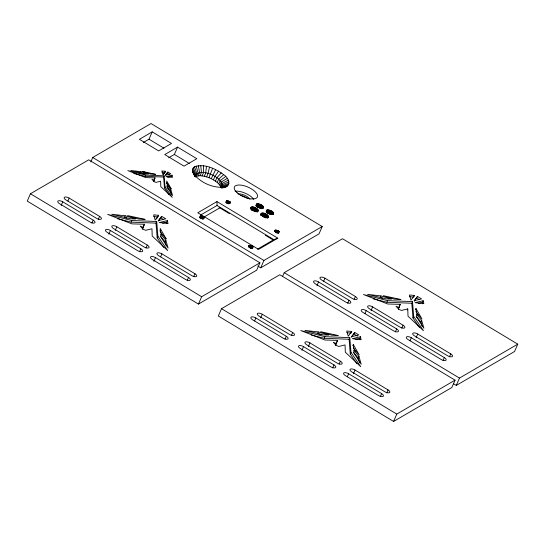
<?xml version="1.0" encoding="UTF-8"?>
<svg xmlns="http://www.w3.org/2000/svg" width="545" height="545" viewBox="0 0 545 545"><rect width="100%" height="100%" fill="white"/><g stroke="black" fill="none" stroke-linecap="round" stroke-linejoin="round"><path stroke-width="0.82" d="M206.426 166.354L205.731 172.983L204.307 176.253L200.042 175.674L195.369 176.566L196.793 173.296L194.511 166.777C204.573 163.309 215.582 168.746 223.654 174.645C229.949 178.474 231.496 187.609 222.074 187.841M195.042 176.539C193.332 173.766 190.573 169.039 194.511 166.777M209.498 167.186L208.033 173.61L206.616 176.873L204.307 176.253M258.262 210.581C256.259 212.7 251.184 210.356 250.748 207.618C253.003 205.826 257.499 207.945 258.262 210.581L257.676 211.944M268.406 216.685C266.403 218.797 261.321 216.454 260.892 213.715C263.14 211.93 267.636 214.042 268.406 216.685L267.813 218.048M212.611 168.282L208.946 177.697L206.616 176.873M155.025 177.895L153.642 181.39L155.025 177.895L145.767 177.609L127.837 170.619L145.685 175.115L164.127 175.851L164.992 186.731L164.467 187.943L168.991 194.579M144.411 224.247L142.538 228.968L144.411 224.247L131.897 223.872L107.665 214.423L131.788 220.5L156.708 221.495L157.88 236.196L157.171 237.831L163.684 247.396M337.505 340.393L335.638 345.114L337.505 340.393L324.997 340.019L300.758 330.57L324.881 336.647L349.801 337.641L350.98 352.343L350.265 353.978L356.784 363.542M400.214 304.376L398.341 309.097L400.214 304.376L387.699 303.994L363.467 294.545L387.59 300.629L412.51 301.617L413.682 316.325L412.974 317.953L419.487 327.525M30.445 193.754L27.25 201.105L198.455 304.083L256.722 270.15L259.917 262.799L88.719 159.821L30.445 193.754L201.65 296.732L259.917 262.799M61.169 205.506L62.77 201.827L93.195 220.132A3.686 1.567 23.5 0 1 94.639 222.891A3.686 1.567 23.5 0 1 89.993 221.992L59.569 203.694A3.686 1.567 23.5 0 1 58.124 200.928A3.686 1.567 23.5 0 1 62.77 201.827M67.893 201.037L69.174 198.101L99.599 216.399A3.686 1.567 23.5 0 1 101.043 219.165A3.686 1.567 23.5 0 1 96.397 218.266L65.972 199.967A3.686 1.567 23.5 0 1 64.528 197.201A3.686 1.567 23.5 0 1 69.174 198.101M90.817 161.892L92.732 157.485L151.006 123.552L322.204 226.529L319.009 233.88L260.742 267.813L257.826 266.055M91.914 223.069L93.195 220.132M98.318 219.342L99.599 216.399M143.321 142.517L149.01 139.207L152.205 131.856L171.477 143.451L158.67 150.904L139.404 139.316L152.205 131.856M108.837 234.173L110.437 230.501L140.862 248.799A3.686 1.567 23.5 0 1 142.306 251.565A3.686 1.567 23.5 0 1 137.66 250.666L107.236 232.368A3.686 1.567 23.5 0 1 105.791 229.602A3.686 1.567 23.5 0 1 110.437 230.501M115.24 230.446L116.841 226.775L147.266 245.073A3.686 1.567 23.5 0 1 148.71 247.839A3.686 1.567 23.5 0 1 144.064 246.94L113.639 228.634A3.686 1.567 23.5 0 1 112.195 225.875A3.686 1.567 23.5 0 1 116.841 226.775M138.614 172.663L140.263 172.854L140.794 171.648L148.56 173.978L144.725 173.835L130.882 170.496L140.794 171.648M125.173 215.806L111.78 214.26L130.487 218.77L135.678 218.954L125.173 215.806L124.464 217.441L126.89 218.17M133.798 173.46L145.161 176.328L145.685 175.115M117.407 218.688L131.073 222.135L131.788 220.5M163.309 174.822L165.544 171.273L161.851 170.953L162.982 174.788L165.544 171.273M164.467 187.943L163.602 177.057L164.127 175.851M168.678 157.771L174.366 154.46L177.561 147.109L196.834 158.697L184.026 166.157L164.76 154.569L177.561 147.109M165.762 175.163L167.805 172.043L170.803 173.841L165.271 175.231L167.805 172.043M172.002 175.17L172.506 177.357L166.014 176.628L172.002 175.17L171.471 176.376L167.737 177.288M139.588 251.742L140.862 248.799M158.152 216.392L158.622 215.302L153.629 214.873L155.161 220.057L158.622 215.302M157.171 237.831L155.999 223.123L156.708 221.495M171.403 194.565L170.347 190.92L170.871 189.708L167.029 185.102L167.226 187.357L172.561 195.539L170.871 189.708M145.992 248.016L147.266 245.073M158.52 221.052L161.681 216.351L165.728 218.777L158.254 220.65L161.681 216.351M166.974 223.675L166.634 222.203L167.349 220.568L159.263 222.544L168.03 223.525L167.349 220.568M153.915 261.287L155.516 257.615L188.529 277.473A3.686 1.567 23.5 0 1 189.973 280.239A3.686 1.567 23.5 0 1 185.327 279.34L152.314 259.481A3.686 1.567 23.5 0 1 150.87 256.715A3.686 1.567 23.5 0 1 155.516 257.615M166.252 245.788L165.115 241.851L165.83 240.216L160.625 233.989L160.898 237.041L168.105 248.098L165.83 240.216M194.783 176.267C199.306 166.286 226.127 177.936 221.788 188.073M195.035 175.994L195.887 174.032L193.298 167.758M160.639 256.824L161.919 253.888L194.933 273.747A3.686 1.567 23.5 0 1 196.377 276.506A3.686 1.567 23.5 0 1 191.731 275.613L158.718 255.748A3.686 1.567 23.5 0 1 157.273 252.989A3.686 1.567 23.5 0 1 161.919 253.888M196.629 176.042L198.046 172.772L196.186 166.075M198.203 175.742L199.62 172.472L198.278 165.68M200.042 175.674L201.459 172.411L200.737 165.591M202.093 175.851L203.517 172.581L203.476 165.823M228.961 181.839L222.633 184.598L221.209 187.862C219.71 183.358 215.193 180.797 211.235 178.699L215.663 169.624M213.422 179.85L214.846 176.587L218.579 171.157M200.117 216.351C208.285 215.473 202.093 222.585 200.206 216.154M215.439 181.117L216.862 177.854L221.27 172.847M199.64 217.632L200.308 216.099M199.879 217.564L200.54 216.031M200.158 217.537L200.826 216.004M200.151 218.307L201.153 216.011M200.512 218.354L201.507 216.058M200.887 218.443L201.888 216.147M201.275 218.565L202.277 216.27M217.23 182.466L218.647 179.196L223.654 174.645M201.664 218.715L202.665 216.419M202.038 218.892L203.04 216.597M202.393 219.097L203.387 216.801M203.04 218.552L203.707 217.019M203.319 218.777L203.98 217.251M203.544 219.015L204.205 217.482M218.743 183.849L220.16 180.586L225.664 176.491M219.928 185.239L221.345 181.976L227.251 178.344M220.759 186.594L222.183 183.324L228.362 180.143M221.835 187.712L222.687 185.756L229.043 183.386M187.255 280.416L188.529 277.473M226.264 201.132C234.439 200.247 228.239 207.359 226.352 200.928M225.787 202.406L226.454 200.873M193.659 276.683L194.933 273.747M226.025 202.338L226.686 200.805M226.311 202.311L226.972 200.778M226.304 203.081L227.299 200.785M226.659 203.128L227.66 200.833M227.033 203.217L228.035 200.921M227.422 203.34L228.423 201.044M227.81 203.489L228.811 201.194M228.185 203.666L229.186 201.371M228.539 203.871L229.534 201.575M229.186 203.326L229.854 201.793M229.465 203.551L230.126 202.025M229.69 203.789L230.358 202.256M198.455 304.083L201.65 296.732M250.305 208.721L250.891 207.359M250.55 208.517L251.143 207.161M250.598 209.055L251.49 207.011M251.034 208.973L251.919 206.93M251.245 209.634L252.424 206.916M251.511 210.363L252.989 206.964M252.124 210.472L253.602 207.073M252.757 210.643L254.236 207.243M253.398 210.874L254.876 207.468M255.884 205.41L256.477 204.048C258.773 203.122 264.747 205.465 263.01 208.156C260.667 208.776 255.285 206.855 256.477 204.048M255.939 205.949L256.824 203.905M254.025 211.147L255.503 207.747M256.368 205.867L257.254 203.823M256.579 206.528L257.765 203.81M254.631 211.467L256.109 208.061M257.145 206.575L258.33 203.85M255.183 211.814L256.661 208.408M257.458 207.366L258.936 203.966M255.973 211.501L257.151 208.783M258.092 207.536L259.57 204.137M256.388 211.882L257.567 209.164M257.008 211.583L257.894 209.546M258.732 207.761L260.21 204.361M257.24 211.957L258.126 209.914M257.656 211.624L258.248 210.268M259.366 208.04L260.844 204.641M259.965 208.353L261.443 204.954M260.517 208.708L261.995 205.302M261.307 208.394L262.492 205.676M261.723 208.776L262.908 206.058M262.343 208.476L263.235 206.439M262.867 208.17L263.46 206.807M262.997 208.517L263.582 207.154M260.694 214.621L261.287 213.259M260.742 215.152L261.634 213.115M260.878 215.752L262.063 213.034M261.382 215.738L262.567 213.013M248.799 245.638C256.974 244.753 250.775 251.865 248.888 245.434M221.515 308.681L218.32 316.032L393.579 421.449L451.853 387.515L455.048 380.165L279.789 274.748L221.515 308.681L396.774 414.098L455.048 380.165M248.322 246.912L248.99 245.386M261.947 215.786L263.133 213.061M248.561 246.844L249.222 245.318M248.847 246.817L249.508 245.284M262.561 215.895L263.746 213.17M249.167 246.824L249.835 245.291M249.194 247.641L250.189 245.345M262.894 216.747L264.38 213.34M249.569 247.723L250.571 245.427M249.957 247.846L250.959 245.55M263.542 216.971L265.02 213.572M266.028 211.515L266.621 210.152C268.917 209.226 274.884 211.562 273.154 214.26C270.81 214.88 265.429 212.959 266.621 210.152M250.346 247.995L251.347 245.7M266.376 211.365L266.968 210.009M250.72 248.179L251.722 245.884M264.168 217.251L265.647 213.844M266.512 211.964L267.397 209.927M251.075 248.377L252.069 246.081M266.723 212.632L267.908 209.907M264.768 217.564L266.246 214.165M251.388 248.602L252.39 246.306M267.288 212.673L268.467 209.954M252.001 248.064L252.662 246.531M265.326 217.911L266.805 214.512M252.226 248.295L252.894 246.762M267.602 213.47L269.08 210.063M252.396 248.527L253.057 246.994M266.11 217.605L267.295 214.88M268.235 213.64L269.714 210.234M266.525 217.986L267.711 215.261M267.152 217.687L268.038 215.643M268.876 213.865L270.354 210.465M267.377 218.054L268.269 216.018M267.799 217.728L268.392 216.365M269.502 214.137L270.988 210.738M270.109 214.458L271.587 211.051M270.954 214.124L272.139 211.405M271.451 214.498L272.629 211.773M272.159 214.199L273.045 212.155M272.486 214.58L273.372 212.536M273.011 214.267L273.604 212.911M273.134 214.621L273.726 213.259M274.946 230.412C283.121 229.527 276.921 236.639 275.034 230.208M274.469 231.693L275.136 230.16M274.707 231.618L275.375 230.092M274.993 231.591L275.654 230.058M275.32 231.598L275.981 230.072M275.341 232.415L276.342 230.119M275.722 232.497L276.717 230.201M260.742 267.813L263.937 260.462L322.204 226.529M276.111 232.62L277.105 230.324M276.492 232.77L277.494 230.474M276.867 232.953L277.868 230.658M277.221 233.158L278.216 230.855M277.868 232.606L278.536 231.08M278.148 232.838L278.815 231.305M278.372 233.069L279.04 231.536M278.543 233.301L279.21 231.768M254.59 320.916L255.864 317.973L286.295 336.279A3.686 1.567 23.5 0 1 287.733 339.038A3.686 1.567 23.5 0 1 283.093 338.138L252.662 319.84A3.686 1.567 23.5 0 1 251.225 317.074A3.686 1.567 23.5 0 1 255.864 317.973M260.673 317.919L262.268 314.247L292.692 332.545A3.686 1.567 23.5 0 1 294.137 335.311A3.686 1.567 23.5 0 1 289.497 334.412L259.066 316.114A3.686 1.567 23.5 0 1 257.628 313.348A3.686 1.567 23.5 0 1 262.268 314.247M282.623 276.335L284.218 272.663L342.492 238.73L517.75 344.147L514.555 351.498L456.281 385.424L453.372 383.68M285.015 339.215L286.295 336.279M291.418 335.488L292.692 332.545M316.972 285.628L318.573 281.956L348.998 300.254A3.686 1.567 23.5 0 1 350.442 303.02A3.686 1.567 23.5 0 1 345.796 302.121L315.371 283.822A3.686 1.567 23.5 0 1 313.927 281.057A3.686 1.567 23.5 0 1 318.573 281.956M323.696 281.166L324.977 278.229L355.401 296.528A3.686 1.567 23.5 0 1 356.846 299.294A3.686 1.567 23.5 0 1 352.199 298.394L321.775 280.089A3.686 1.567 23.5 0 1 320.331 277.33A3.686 1.567 23.5 0 1 324.977 278.229M301.937 350.319L303.531 346.647L333.962 364.946A3.686 1.567 23.5 0 1 335.4 367.712A3.686 1.567 23.5 0 1 330.76 366.812L300.329 348.514A3.686 1.567 23.5 0 1 298.892 345.748A3.686 1.567 23.5 0 1 303.531 346.647M308.341 346.593L309.935 342.921L340.366 361.219A3.686 1.567 23.5 0 1 341.804 363.985A3.686 1.567 23.5 0 1 337.164 363.086L306.733 344.781A3.686 1.567 23.5 0 1 305.295 342.022A3.686 1.567 23.5 0 1 309.935 342.921M318.273 331.953L304.88 330.406L323.58 334.916L328.771 335.1L318.273 331.953L317.558 333.588L321.598 334.8M311.311 335.039L324.173 338.281L324.881 336.647M347.717 303.197L348.998 300.254M354.121 299.471L355.401 296.528M332.682 367.889L333.962 364.946M351.723 331.449L348.255 336.204L346.729 331.019L351.723 331.449L351.014 333.077L346.852 332.729M350.265 353.978L349.093 339.269L349.801 337.641M339.085 364.162L340.366 361.219M351.62 337.198L354.775 332.498L358.828 334.923L351.355 336.796L354.775 332.498M364.959 313.566L366.24 310.63L396.665 328.928A3.686 1.567 23.5 0 1 398.109 331.694A3.686 1.567 23.5 0 1 393.463 330.795L363.038 312.489A3.686 1.567 23.5 0 1 361.594 309.73A3.686 1.567 23.5 0 1 366.24 310.63M352.826 345.659L353.303 344.569L359.244 354.965L353.582 348.323L353.303 344.569M371.043 310.575L372.644 306.896L403.068 325.202A3.686 1.567 23.5 0 1 404.513 327.961A3.686 1.567 23.5 0 1 399.867 327.061L369.442 308.763A3.686 1.567 23.5 0 1 367.998 306.004A3.686 1.567 23.5 0 1 372.644 306.896M360.075 339.821L359.734 338.35L360.443 336.715L352.356 338.69L361.124 339.671L360.443 336.715M380.975 295.935L367.589 294.389L386.289 298.898L391.48 299.082L380.975 295.935L380.267 297.57L382.692 298.292M347.335 376.704L348.616 373.761L381.629 393.619A3.686 1.567 23.5 0 1 383.074 396.385A3.686 1.567 23.5 0 1 378.428 395.486L345.414 375.628A3.686 1.567 23.5 0 1 343.97 372.862A3.686 1.567 23.5 0 1 348.616 373.761M359.577 362.725L358.215 357.997L358.923 356.362L353.725 350.135L353.991 353.187L361.199 364.244L358.923 356.362M353.419 373.706L355.02 370.035L388.033 389.893A3.686 1.567 23.5 0 1 389.477 392.652A3.686 1.567 23.5 0 1 384.831 391.76L351.818 371.894A3.686 1.567 23.5 0 1 350.374 369.135A3.686 1.567 23.5 0 1 355.02 370.035M373.209 298.817L386.875 302.257L387.59 300.629M395.391 331.871L396.665 328.928M407.299 309.982L407.769 308.892L401.549 310.425L398.872 309.431L396.017 306.242L399.056 307.469M414.432 295.424L410.964 300.179L409.431 295.002L414.432 295.424L413.716 297.059L409.554 296.705M412.974 317.953L411.802 303.252L412.51 301.617M401.794 328.138L403.068 325.202M414.323 301.181L417.484 296.473L421.53 298.905L414.057 300.779L417.484 296.473M415.535 309.635L416.005 308.552L421.953 318.941L416.285 312.305L416.005 308.552M380.349 396.562L381.629 393.619M422.777 303.803L422.436 302.325L423.152 300.697L415.065 302.673L423.833 303.647L423.152 300.697M386.752 392.829L388.033 389.893M410.038 340.68L411.318 337.743L444.332 357.602A3.686 1.567 23.5 0 1 445.776 360.361A3.686 1.567 23.5 0 1 441.13 359.468L408.116 339.61A3.686 1.567 23.5 0 1 406.672 336.844A3.686 1.567 23.5 0 1 411.318 337.743M422.286 326.707L420.917 321.979L421.632 320.344L416.428 314.118L416.7 317.163L423.908 328.226L421.632 320.344M416.121 337.689L417.722 334.017L450.735 353.875A3.686 1.567 23.5 0 1 452.18 356.634A3.686 1.567 23.5 0 1 447.534 355.735L414.52 335.877A3.686 1.567 23.5 0 1 413.076 333.118A3.686 1.567 23.5 0 1 417.722 334.017M393.579 421.449L396.774 414.098M443.058 360.538L444.332 357.602M449.462 356.812L450.735 353.875M456.281 385.424L459.476 378.08L517.75 344.147M156.429 218.974L157.914 216.93L153.751 216.583M216.965 201.589L197.767 212.788L258.603 249.378L277.814 238.192L216.965 201.589L217.067 205.492L273.835 239.637L277.814 238.192M203.741 217.217L219.676 207.938M257.465 249.167L273.835 239.637M200.669 215.003L217.067 205.492M228.593 184.728L222.353 186.765L221.631 187.596L227.633 185.845M222.156 187.787L226.182 186.683M162.594 223.191L166.634 222.203M418.397 303.313L422.436 302.325M355.694 339.337L359.734 338.35M224.288 187.235C212.87 188.134 200.676 182.854 193.604 173.821M145.161 176.328L163.602 177.057M131.073 222.135L155.999 223.123M386.875 302.257L411.802 303.252M324.173 338.281L349.093 339.269M162.063 172.227L165.019 172.479M140.263 172.854L144.153 174.019M154.167 180.177L151.919 179.271L154.031 181.635L156.013 182.371L160.618 181.233L160.795 186.615L172.227 197.351L164.992 186.731M143.253 227.34L140.215 226.114L143.069 229.302L145.747 230.297L151.966 228.771L152.205 236.033L167.656 250.55L157.88 236.196M336.347 343.486L333.308 342.26L336.163 345.448L338.847 346.443L345.067 344.917L345.298 352.179L360.749 366.696L350.98 352.343M208.946 177.697L211.235 178.699M416.775 298.108L419.473 299.73M167.281 173.256L169.679 174.693M160.973 217.98L163.67 219.601M354.066 334.126L357.445 336.149M149.01 139.207L164.004 148.22M174.366 154.46L189.353 163.473M219.029 207.4L229.404 213.647M265.381 235.283L273.018 239.875M92.732 157.485L263.937 260.462M284.218 272.663L459.476 378.08M416.237 316.373L420.917 321.979M353.535 352.39L358.215 357.997M166.981 186.887L170.347 190.92M160.434 236.244L165.115 241.851M413.682 316.325L423.458 330.672L408.007 316.161L407.769 308.892M416.087 311.57L418.07 315.03M353.385 347.587L355.367 351.055M166.586 182.888L168.589 186.383M159.889 230.746L162.267 234.909M192.746 172.07L195.083 176.526M194.96 175.653L195.682 177.091M192.405 170.442L195.212 176.049L195.355 174.959L192.589 168.991M237.988 193.952A7.616 3.229 23.5 0 1 249.992 199.416M240.563 195.294A7.616 3.229 23.5 0 1 247.491 198.448M235.099 191.2A12.535 5.321 23.5 0 1 253.718 199.245M155.461 174.271L150.788 174.046L142.545 171.471L155.461 174.271M144.997 219.356L138.682 219.049L127.544 215.575L144.997 219.356M400.8 299.478L394.485 299.178L383.346 295.697L400.8 299.478M338.091 335.502L331.782 335.195L320.644 331.721L338.091 335.502M171.11 188.672L166.92 183.76L166.715 180.981L171.11 188.672M166.15 238.819L160.482 232.177L160.203 228.423L166.15 238.819M237.027 192.664A12.535 5.321 23.5 0 0 256.913 197.658A12.535 5.321 23.5 0 0 243.656 185.62A12.535 5.321 23.5 0 0 237.027 192.664"/></g></svg>
